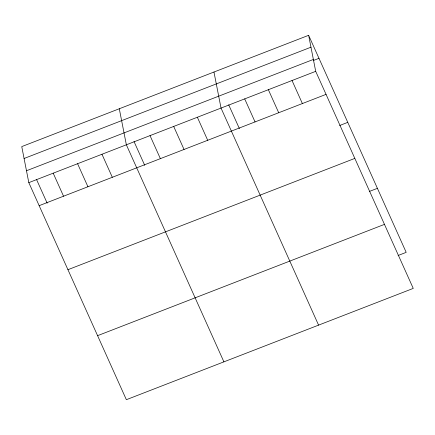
<?xml version="1.0" encoding="UTF-8"?>
<svg xmlns="http://www.w3.org/2000/svg" width="435" height="435" viewBox="0 0 435 435"><rect width="100%" height="100%" fill="white"/><g stroke="black" fill="none" stroke-linecap="round" stroke-linejoin="round"><path stroke-width="0.65" d="M308.638 35.306L21.75 146.6L28.813 182.64L126.362 399.694L413.25 288.4L315.701 71.34L308.638 35.306L406.187 252.36L398.09 255.503M24.083 158.492L310.965 47.197M26.481 170.748L313.369 59.448M313.379 60.508L318.985 58.333M28.813 182.64L315.701 71.34M39.166 205.668L326.049 94.368M339.664 125.503L347.761 122.36M67.942 269.695L354.824 158.4M369.315 191.471L377.411 188.333M97.587 335.668L384.475 224.368M292.032 80.524L302.379 103.552M268.362 89.702L278.715 112.736M244.698 98.886L255.046 121.914M228.696 104.819L239.386 128.602M318.578 325.124L221.029 108.07L213.966 72.031M197.359 117.249L207.707 140.282M173.69 126.433L184.043 149.461M150.026 135.617L160.374 158.644M134.023 141.544L144.714 165.327M223.905 361.855L126.357 144.795L119.293 108.761M101.969 154.256L112.322 177.284M77.588 163.718L87.935 186.745M53.2 173.179L63.548 196.207M36.486 179.389L47.17 203.172"/></g></svg>
